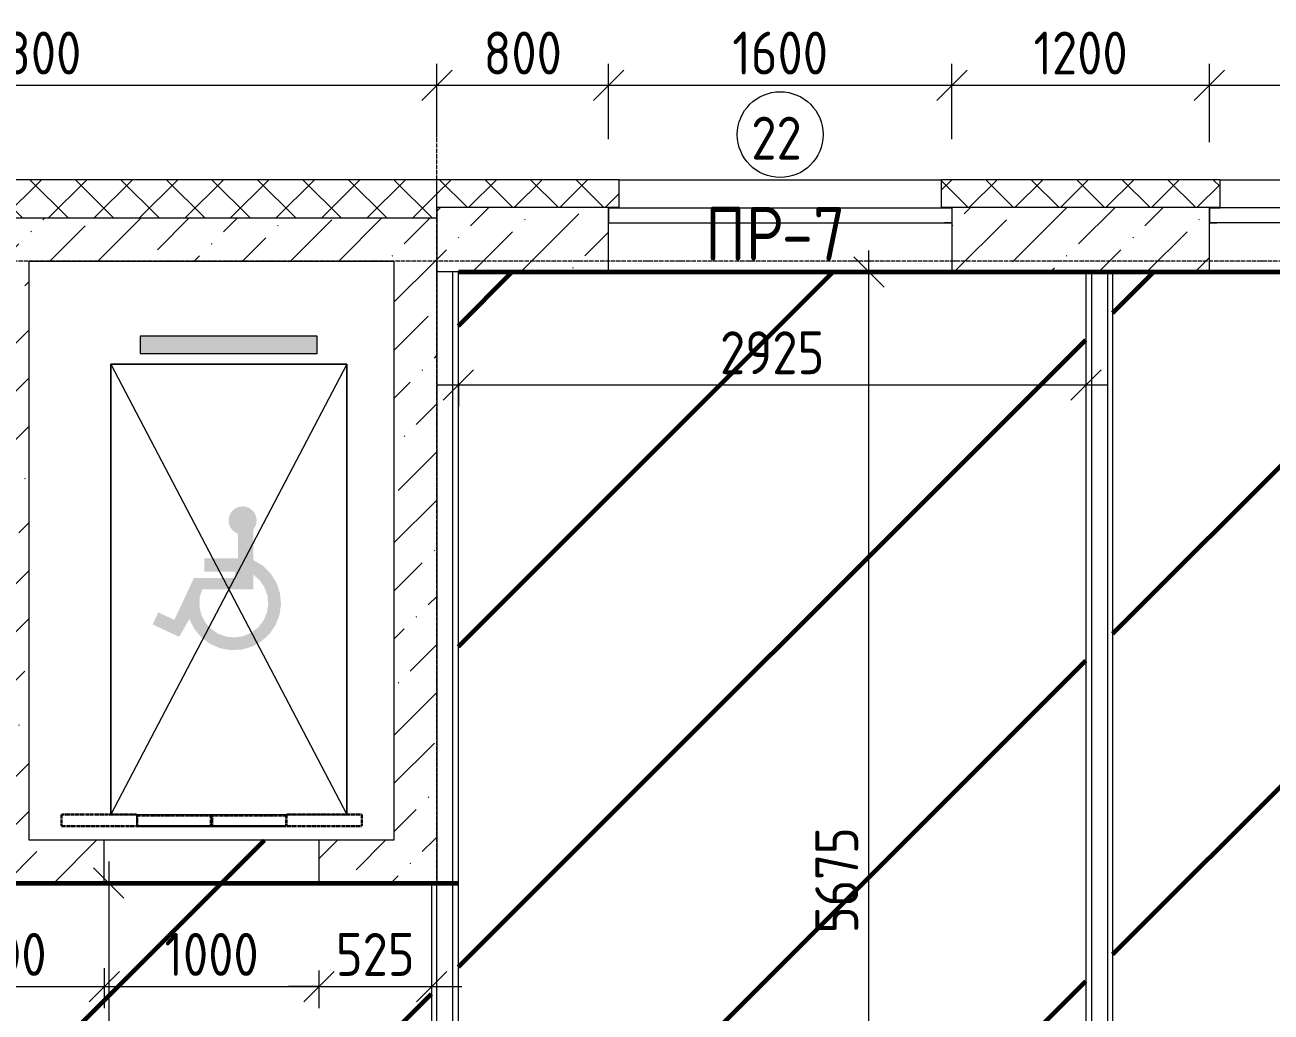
# Model space of a CAD drawing. Header units: millimetres. Extents: x -56773 to 323062, y -262288 to 76460.
# Drawn here: x 47689 to 53497, y -192726 to -188122 of the extents above; entities that cross this region are included whole.
import ezdxf

# ---------------------------------------------------------------- set-up
doc = ezdxf.new("R2010")
doc.units = ezdxf.units.MM
doc.linetypes.add('ADSK_Линия сетки', pattern=[25, 20, -2.5, 0, -2.5])
doc.linetypes.add('ADSK_Невидимые', pattern=[5, 3, -2])
for name, color, linetype, lineweight in [('1.1)Стяжка керамзит  2 этаж', 5, 'Continuous', 60), ('3.1 Штукатурка внешн стен', 5, 'Continuous', 60), ('_ Окна', 7, 'Continuous', 18), ('Марки', 7, 'Continuous', 20), ('Марки окон', 7, 'Continuous', 20), ('Обобщенные модели', 7, 'ADSK_Невидимые', 18), ('Оборудование', 7, 'Continuous', 18), ('Окна', 7, 'Continuous', 9), ('Оси', 7, 'Continuous', 9), ('Перекрытие', 7, 'Continuous', 18), ('Размеры', 7, 'Continuous', 9), ('Стены внутренние', 7, 'Continuous', 18), ('Стены наружные', 7, 'Continuous', 18), ('Стены штриховка', 7, 'Continuous', 9), ('Узлы', 7, 'Continuous', 18)]:
    doc.layers.add(name, color=color, linetype=linetype, lineweight=lineweight)
doc.styles.add('GOST Common_2', font='', dxfattribs={"width": 0.9, "height": 250})
doc.styles.add('GOST Common_3', font='', dxfattribs={"width": 0.9, "height": 200})
doc.styles.get('GOST Common_2').set_extended_font_data('GOST Common')
doc.styles.get('GOST Common_3').set_extended_font_data('GOST Common')
doc.dimstyles.new('ADSK_Основной_2_0', dxfattribs={"dimscale": 304.8, "dimtxt": 201.142999, "dimasz": 0.463911, "dimexe": 0.328084, "dimexo": 0.328084, "dimgap": 0.164042, "dimtad": 1, "dimdec": 3, "dimrnd": 0.001, "dimdsep": 46, "dimtxsty": 'GOST Common_3', "dimblk1": 'OBLIQUE', "dimblk2": 'OBLIQUE', "dimsah": 1, "dimcen": 0.09, "dimdle": 0.328084, "dimazin": 2, "dimtfac": 1, "dimtdec": 4, "dimtix": 1, "dimtmove": 0, "dimatfit": 3, "dimfxl": 1, "dimtvp": 1, "dimtolj": 1, "dimtzin": 0, "dimlwd": 20, "dimlwe": 20, "dimarcsym": 2})
doc.dimstyles.new('ADSK_Основной_2_0_1', dxfattribs={"dimscale": 304.8, "dimtxt": 201.142999, "dimasz": 0.463911, "dimexe": 0.328084, "dimexo": 0.328084, "dimgap": 0.164042, "dimtad": 1, "dimdec": 3, "dimrnd": 0.001, "dimdsep": 46, "dimtxsty": 'GOST Common_3', "dimblk1": 'OBLIQUE', "dimblk2": 'OBLIQUE', "dimsah": 1, "dimcen": 0.09, "dimdle": 0.328084, "dimazin": 2, "dimtfac": 1, "dimtdec": 4, "dimtix": 1, "dimtmove": 1, "dimatfit": 3, "dimfxl": 1, "dimtvp": 1, "dimtolj": 1, "dimtzin": 0, "dimlwd": 20, "dimlwe": 20, "dimarcsym": 2})
doc.dimstyles.new('ADSK_Основной_2_0_2', dxfattribs={"dimscale": 304.8, "dimtxt": 201.142999, "dimasz": 0.463911, "dimexe": 0.328084, "dimexo": 0.328084, "dimgap": 0.164042, "dimtad": 1, "dimdec": 3, "dimrnd": 0.001, "dimdsep": 46, "dimtxsty": 'GOST Common_3', "dimblk1": 'OBLIQUE', "dimblk2": 'OBLIQUE', "dimsah": 1, "dimcen": 0.09, "dimdle": 0.328084, "dimazin": 2, "dimtfac": 1, "dimtdec": 4, "dimtix": 1, "dimtmove": 0, "dimatfit": 3, "dimfxl": 1, "dimtvp": 1, "dimtolj": 1, "dimtzin": 0, "dimlwd": 20, "dimlwe": 20, "dimarcsym": 2})
pattern_1 = [(45, (9.36, -198628.46), (84.18955, 308.69595), [396.875, -79.375, 3.353, -76.022])]
pattern_2 = [(45, (9.36, -198628.46), (-106.066, 106.066), []), (135, (9.36, -198628.46), (-106.066, -106.066), [])]

# ---------------------------------------------------------------- blocks, each defined once
blk = doc.blocks.new('AS-Shakhta_lifta-GOST_5746-2003 - Лифт_3_2700х1700 проем 1000-730833-Кладочный план 4-го этажа')
at = {"layer": 'Оборудование'}
h = blk.add_hatch(color=256, dxfattribs=at)
h.paths.add_polyline_path([(-9.5, 464.1), (-60.4, 461.4), (-109.3, 447.2), (-153.5, 422), (-190.9, 387.4), (-219.3, 345.2), (-237.2, 297.5), (-243.7, 247), (-238.5, 196.4), (-221.7, 148.3), (-194.4, 105.3), (-157.9, 69.8), (-114.3, 43.6), (-114.3, -98), (-123.4, -111.8), (-128.8, -127.6), (-130, -144.1), (-127, -160.5), (-120, -175.5), (-109.5, -188.4), (-96, -198.1), (-80.6, -204.2), (-64.1, -206.2), (-47.6, -203.9), (-32.3, -197.6), (-19, -187.7), (-8.6, -174.7), (-1.8, -159.5), (0.9, -143.1), (-0.6, -126.6), (-6.2, -110.9), (-15.5, -97.2), (-28, -86.3), (-42.9, -78.8), (-42.9, 35.4), (113.5, 35.4), (113.5, 97.4), (-31, 97.4), (-31, 128.1), (162.8, 128.1), (253.6, 322.9), (328.5, 288), (354.7, 344.2), (231, 401.8), (183.6, 319.7), (160.7, 365.2), (128, 404.3), (87.2, 434.8), (40.6, 455.1)])
h.paths.add_polyline_path([(-27.9, 404.9), (12.2, 401), (50, 387.2), (83.3, 364.5), (109.8, 334.2), (128, 298.2), (136.6, 258.9), (135.3, 218.6), (123.9, 180), (-114.3, 180), (-114.3, 111.7), (-144.4, 138.5), (-166.9, 171.9), (-180.4, 209.8), (-184, 249.9), (-177.6, 289.7), (-161.5, 326.6), (-136.7, 358.3), (-104.7, 382.9), (-67.7, 398.8), (-33.1, 404.1)])
at = {"layer": 'Узлы'}
blk.add_hatch(color=256, dxfattribs=at).paths.add_polyline_path([(412.5, -920), (-412.5, -920), (-412.5, -1000), (412.5, -1000)])
at = {"layer": 'Обобщенные модели', "lineweight": 30}
for p, q in [((780, 1285), (-620, 1285)), ((-620, 1230), (-620, 1285)), ((-267, 1235), (-267, 1285)), ((-267, 1285), (77, 1285)), ((77, 1285), (77, 1235)), ((83, 1235), (83, 1285)), ((83, 1285), (427, 1285)), ((427, 1285), (427, 1235)), ((780, 1230), (780, 1285)), ((-270, 1230), (-620, 1230)), ((77, 1235), (-267, 1235)), ((427, 1235), (83, 1235)), ((430, 1230), (780, 1230))]:
    blk.add_line(p, q, dxfattribs=at)
at = {"layer": 'Обобщенные модели', "linetype": 'ADSK_Невидимые', "lineweight": 18}
for p, q in [((-270, 1235), (-270, 1285)), ((430, 1235), (430, 1285))]:
    blk.add_line(p, q, dxfattribs=at)
at = {"layer": 'Оборудование'}
for p, q in [((-550, -870), (-550, 1230)), ((550, -870), (-550, 1230)), ((-550, -870), (550, 1230)), ((550, 1230), (-550, 1230)), ((-550, 1230), (-550, -870)), ((550, 1230), (550, -870)), ((550, -870), (550, 1230)), ((550, -870), (-550, -870)), ((-550, -870), (550, -870))]:
    blk.add_line(p, q, dxfattribs=at)
at = {"layer": 'Узлы'}
for p, q in [((412.5, -920), (-412.5, -920)), ((-412.5, -920), (-412.5, -1000)), ((412.5, -1000), (412.5, -920)), ((-412.5, -1000), (412.5, -1000))]:
    blk.add_line(p, q, dxfattribs=at)
blk = doc.blocks.new('ОКНО L03 _2СТ_RS - ОК-5_1600х2000h-3556607-Кладочный план 4-го этажа')
at = {"layer": '_ Окна'}
for p, q in [((-838.1, -79), (761.9, -79)), ((-838.1, -149), (-838.1, -79)), ((-838.1, -79), (-803.1, -79)), ((-818.1, -79), (-38.1, -79)), ((-38.1, -79), (741.9, -79)), ((761.9, -79), (726.9, -79)), ((761.9, -149), (761.9, -79)), ((-838.1, -149), (761.9, -149)), ((-838.1, -149), (-833.1, -149)), ((-818.1, -149), (-38.1, -149)), ((-38.1, -149), (741.9, -149)), ((761.9, -149), (756.9, -149))]:
    blk.add_line(p, q, dxfattribs=at)
at = {"layer": 'Окна'}
blk.add_line((-888.1, 150), (811.9, 150), dxfattribs=at)
blk = doc.blocks.new('ОКНО L03 _2СТ_RS - ОК-5_1600х2000h-3556615-Кладочный план 4-го этажа')
at = {"layer": '_ Окна'}
for p, q in [((-838.1, 149), (761.9, 149)), ((-838.1, 149), (-838.1, 79)), ((-838.1, 149), (-833.1, 149)), ((-818.1, 149), (-38.1, 149)), ((-38.1, 149), (741.9, 149)), ((761.9, 149), (756.9, 149)), ((761.9, 149), (761.9, 79)), ((-838.1, 79), (761.9, 79)), ((-838.1, 79), (-803.1, 79)), ((-818.1, 79), (-38.1, 79)), ((-38.1, 79), (741.9, 79)), ((761.9, 79), (726.9, 79))]:
    blk.add_line(p, q, dxfattribs=at)
at = {"layer": 'Окна'}
blk.add_line((-888.1, -150), (811.9, -150), dxfattribs=at)
blk = doc.blocks.new('_Oblique')
at = {"color": 0, "linetype": 'ByBlock', "lineweight": -2}
blk.add_line((-0.5, -0.5), (0.5, 0.5), dxfattribs=at)
blk = doc.blocks.new('*D5932')
at = {"layer": 'Defpoints', "color": 0, "transparency": 16777216}
for p in [(45809.4, -188303), (49609.4, -188403), (49609.4, -188744.6)]:
    blk.add_point(p, dxfattribs=at)
at = {"layer": 'Размеры', "color": 0, "lineweight": 20, "transparency": 16777216}
for p, q in [((49609.4, -188644.6), (49609.4, -188303)), ((45709.4, -188403), (49709.4, -188403)), ((45809.4, -188403), (45809.4, -188503))]:
    blk.add_line(p, q, dxfattribs=at)
at = {"layer": 'Размеры', "color": 0, "lineweight": 20, "transparency": 16777216, "xscale": 141.4, "yscale": 141.4, "zscale": 141.4, "rotation": 180}
blk.add_blockref('_Oblique', (45809.4, -188403), dxfattribs=at)
at = {"layer": 'Размеры', "color": 0, "lineweight": 20, "transparency": 16777216, "xscale": 141.4, "yscale": 141.4, "zscale": 141.4}
blk.add_blockref('_Oblique', (49609.4, -188403), dxfattribs=at)
at = {"layer": 'Размеры', "color": 0, "lineweight": 9, "transparency": 16777216, "insert": (47709.4, -188253), "char_height": 200, "width": 605.475, "attachment_point": 5, "style": 'GOST Common_3'}
blk.add_mtext('\\A1;3800', dxfattribs=at)
blk = doc.blocks.new('*D5933')
at = {"layer": 'Defpoints', "color": 0, "transparency": 16777216}
for p in [(50409.4, -188403), (49609.4, -188744.6), (50409.4, -188754.1)]:
    blk.add_point(p, dxfattribs=at)
at = {"layer": 'Размеры', "color": 0, "lineweight": 20, "transparency": 16777216}
for p, q in [((49609.4, -188644.6), (49609.4, -188303)), ((50409.4, -188654.1), (50409.4, -188303)), ((49509.4, -188403), (50509.4, -188403))]:
    blk.add_line(p, q, dxfattribs=at)
at = {"layer": 'Размеры', "color": 0, "lineweight": 20, "transparency": 16777216, "xscale": 141.4, "yscale": 141.4, "zscale": 141.4, "rotation": 180}
blk.add_blockref('_Oblique', (49609.4, -188403), dxfattribs=at)
at = {"layer": 'Размеры', "color": 0, "lineweight": 20, "transparency": 16777216, "xscale": 141.4, "yscale": 141.4, "zscale": 141.4}
blk.add_blockref('_Oblique', (50409.4, -188403), dxfattribs=at)
at = {"layer": 'Размеры', "color": 0, "lineweight": 9, "transparency": 16777216, "insert": (50009.4, -188253), "char_height": 200, "width": 454.106, "attachment_point": 5, "style": 'GOST Common_3'}
blk.add_mtext('\\A1;800', dxfattribs=at)
blk = doc.blocks.new('*D5934')
at = {"layer": 'Defpoints', "color": 0, "transparency": 16777216}
for p in [(52009.4, -188403), (50409.4, -188754.1), (52009.4, -188754.1)]:
    blk.add_point(p, dxfattribs=at)
at = {"layer": 'Размеры', "color": 0, "lineweight": 20, "transparency": 16777216}
for p, q in [((50409.4, -188654.1), (50409.4, -188303)), ((52009.4, -188654.1), (52009.4, -188303)), ((50309.4, -188403), (52109.4, -188403))]:
    blk.add_line(p, q, dxfattribs=at)
at = {"layer": 'Размеры', "color": 0, "lineweight": 20, "transparency": 16777216, "xscale": 141.4, "yscale": 141.4, "zscale": 141.4, "rotation": 180}
blk.add_blockref('_Oblique', (50409.4, -188403), dxfattribs=at)
at = {"layer": 'Размеры', "color": 0, "lineweight": 20, "transparency": 16777216, "xscale": 141.4, "yscale": 141.4, "zscale": 141.4}
blk.add_blockref('_Oblique', (52009.4, -188403), dxfattribs=at)
at = {"layer": 'Размеры', "color": 0, "lineweight": 9, "transparency": 16777216, "insert": (51209.4, -188253), "char_height": 200, "width": 560.473, "attachment_point": 5, "style": 'GOST Common_3'}
blk.add_mtext('\\A1;1600', dxfattribs=at)
blk = doc.blocks.new('*D5935')
at = {"layer": 'Defpoints', "color": 0, "transparency": 16777216}
for p in [(53209.4, -188403), (52009.4, -188754.1), (53209.4, -188769.2)]:
    blk.add_point(p, dxfattribs=at)
at = {"layer": 'Размеры', "color": 0, "lineweight": 20, "transparency": 16777216}
for p, q in [((52009.4, -188654.1), (52009.4, -188303)), ((53209.4, -188669.2), (53209.4, -188303)), ((51909.4, -188403), (53309.4, -188403))]:
    blk.add_line(p, q, dxfattribs=at)
at = {"layer": 'Размеры', "color": 0, "lineweight": 20, "transparency": 16777216, "xscale": 141.4, "yscale": 141.4, "zscale": 141.4, "rotation": 180}
blk.add_blockref('_Oblique', (52009.4, -188403), dxfattribs=at)
at = {"layer": 'Размеры', "color": 0, "lineweight": 20, "transparency": 16777216, "xscale": 141.4, "yscale": 141.4, "zscale": 141.4}
blk.add_blockref('_Oblique', (53209.4, -188403), dxfattribs=at)
at = {"layer": 'Размеры', "color": 0, "lineweight": 9, "transparency": 16777216, "insert": (52609.4, -188253), "char_height": 200, "width": 560.473, "attachment_point": 5, "style": 'GOST Common_3'}
blk.add_mtext('\\A1;1200', dxfattribs=at)
blk = doc.blocks.new('*D5936')
at = {"layer": 'Defpoints', "color": 0, "transparency": 16777216}
for p in [(54809.4, -188403), (53209.4, -188769.2), (54809.4, -188754.1)]:
    blk.add_point(p, dxfattribs=at)
at = {"layer": 'Размеры', "color": 0, "lineweight": 20, "transparency": 16777216}
for p, q in [((53209.4, -188669.2), (53209.4, -188303)), ((54809.4, -188654.1), (54809.4, -188303)), ((53109.4, -188403), (54909.4, -188403))]:
    blk.add_line(p, q, dxfattribs=at)
at = {"layer": 'Размеры', "color": 0, "lineweight": 20, "transparency": 16777216, "xscale": 141.4, "yscale": 141.4, "zscale": 141.4, "rotation": 180}
blk.add_blockref('_Oblique', (53209.4, -188403), dxfattribs=at)
at = {"layer": 'Размеры', "color": 0, "lineweight": 20, "transparency": 16777216, "xscale": 141.4, "yscale": 141.4, "zscale": 141.4}
blk.add_blockref('_Oblique', (54809.4, -188403), dxfattribs=at)
at = {"layer": 'Размеры', "color": 0, "lineweight": 9, "transparency": 16777216, "insert": (54009.4, -188253), "char_height": 200, "width": 560.473, "attachment_point": 5, "style": 'GOST Common_3'}
blk.add_mtext('\\A1;1600', dxfattribs=at)
blk = doc.blocks.new('*D5975')
at = {"layer": 'Defpoints', "color": 0, "transparency": 16777216}
for p in [(47159.4, -192421.1), (48059.4, -192421.1), (48059.4, -192606.5)]:
    blk.add_point(p, dxfattribs=at)
at = {"layer": 'Размеры', "color": 0, "lineweight": 20, "transparency": 16777216}
for p, q in [((47159.4, -192521.1), (47159.4, -192706.5)), ((48059.4, -192521.1), (48059.4, -192706.5)), ((47059.4, -192606.5), (48159.4, -192606.5))]:
    blk.add_line(p, q, dxfattribs=at)
at = {"layer": 'Размеры', "color": 0, "lineweight": 20, "transparency": 16777216, "xscale": 141.4, "yscale": 141.4, "zscale": 141.4, "rotation": 180}
blk.add_blockref('_Oblique', (47159.4, -192606.5), dxfattribs=at)
at = {"layer": 'Размеры', "color": 0, "lineweight": 20, "transparency": 16777216, "xscale": 141.4, "yscale": 141.4, "zscale": 141.4}
blk.add_blockref('_Oblique', (48059.4, -192606.5), dxfattribs=at)
at = {"layer": 'Размеры', "color": 0, "lineweight": 9, "transparency": 16777216, "insert": (47609.4, -192456.5), "char_height": 200, "width": 454.106, "attachment_point": 5, "style": 'GOST Common_3'}
blk.add_mtext('\\A1;900', dxfattribs=at)
blk = doc.blocks.new('*D5976')
at = {"layer": 'Defpoints', "color": 0, "transparency": 16777216}
for p in [(48059.4, -192421.1), (49059.4, -192430.9), (49059.4, -192606.5)]:
    blk.add_point(p, dxfattribs=at)
at = {"layer": 'Размеры', "color": 0, "lineweight": 20, "transparency": 16777216}
for p, q in [((48059.4, -192521.1), (48059.4, -192706.5)), ((49059.4, -192530.9), (49059.4, -192706.5)), ((47959.4, -192606.5), (49159.4, -192606.5))]:
    blk.add_line(p, q, dxfattribs=at)
at = {"layer": 'Размеры', "color": 0, "lineweight": 20, "transparency": 16777216, "xscale": 141.4, "yscale": 141.4, "zscale": 141.4, "rotation": 180}
blk.add_blockref('_Oblique', (48059.4, -192606.5), dxfattribs=at)
at = {"layer": 'Размеры', "color": 0, "lineweight": 20, "transparency": 16777216, "xscale": 141.4, "yscale": 141.4, "zscale": 141.4}
blk.add_blockref('_Oblique', (49059.4, -192606.5), dxfattribs=at)
at = {"layer": 'Размеры', "color": 0, "lineweight": 9, "transparency": 16777216, "insert": (48559.4, -192456.5), "char_height": 200, "width": 560.473, "attachment_point": 5, "style": 'GOST Common_3'}
blk.add_mtext('\\A1;1000', dxfattribs=at)
blk = doc.blocks.new('*D5977')
at = {"layer": 'Defpoints', "color": 0, "transparency": 16777216}
for p in [(49059.4, -192430.9), (49584.4, -192506.6), (49584.4, -192606.5)]:
    blk.add_point(p, dxfattribs=at)
at = {"layer": 'Размеры', "color": 0, "lineweight": 20, "transparency": 16777216}
for p, q in [((49059.4, -192530.9), (49059.4, -192706.5)), ((49059.4, -192606.5), (48918, -192606.5)), ((49059.4, -192606.5), (49584.4, -192606.5)), ((49584.4, -192606.5), (49725.8, -192606.5)), ((49584.4, -192606.6), (49584.4, -192706.5))]:
    blk.add_line(p, q, dxfattribs=at)
at = {"layer": 'Размеры', "color": 0, "lineweight": 20, "transparency": 16777216, "xscale": 141.4, "yscale": 141.4, "zscale": 141.4}
blk.add_blockref('_Oblique', (49059.4, -192606.5), dxfattribs=at)
at = {"layer": 'Размеры', "color": 0, "lineweight": 20, "transparency": 16777216, "xscale": 141.4, "yscale": 141.4, "zscale": 141.4, "rotation": 180}
blk.add_blockref('_Oblique', (49584.4, -192606.5), dxfattribs=at)
at = {"layer": 'Размеры', "color": 0, "lineweight": 9, "transparency": 16777216, "insert": (49321.9, -192456.5), "char_height": 200, "width": 454.106, "attachment_point": 5, "style": 'GOST Common_3'}
blk.add_mtext('\\A1;525', dxfattribs=at)
blk = doc.blocks.new('*D6253')
at = {"layer": 'Defpoints', "color": 0, "transparency": 16777216}
for p in [(48079.8, -192123.5), (48157.9, -192123.5), (48584.4, -194623.5)]:
    blk.add_point(p, dxfattribs=at)
at = {"layer": 'Размеры', "color": 0, "lineweight": 20, "transparency": 16777216}
for p, q in [((48079.8, -192023.5), (48079.8, -193212.2)), ((48057.9, -192123.5), (47979.8, -192123.5)), ((48079.8, -194723.5), (48079.8, -193946.5)), ((48484.4, -194623.5), (47979.8, -194623.5))]:
    blk.add_line(p, q, dxfattribs=at)
at = {"layer": 'Размеры', "color": 0, "lineweight": 20, "transparency": 16777216, "xscale": 141.4, "yscale": 141.4, "zscale": 141.4}
for p, rotation in [((48079.8, -192123.5), 90), ((48079.8, -194623.5), 270)]:
    blk.add_blockref('_Oblique', p, dxfattribs=dict(at, rotation=rotation))
at = {"layer": 'Размеры', "color": 0, "lineweight": 9, "transparency": 16777216, "insert": (47946.5, -193882.1), "char_height": 200, "width": 605.475, "attachment_point": 1, "rotation": 90, "line_spacing_factor": 1.022761, "style": 'GOST Common_3'}
blk.add_mtext('\\A1;2500', dxfattribs=at)
blk = doc.blocks.new('*D6256')
at = {"layer": 'Defpoints', "color": 0, "transparency": 16777216}
for p in [(49709.4, -189700.6), (52634.4, -189700.6), (52634.4, -189800.6)]:
    blk.add_point(p, dxfattribs=at)
at = {"layer": 'Размеры', "color": 0, "lineweight": 20, "transparency": 16777216}
for p, q in [((49609.4, -189800.6), (52734.4, -189800.6)), ((49709.4, -189800.6), (49709.4, -189900.6)), ((52634.4, -189800.6), (52634.4, -189900.6))]:
    blk.add_line(p, q, dxfattribs=at)
at = {"layer": 'Размеры', "color": 0, "lineweight": 20, "transparency": 16777216, "xscale": 141.4, "yscale": 141.4, "zscale": 141.4, "rotation": 180}
blk.add_blockref('_Oblique', (49709.4, -189800.6), dxfattribs=at)
at = {"layer": 'Размеры', "color": 0, "lineweight": 20, "transparency": 16777216, "xscale": 141.4, "yscale": 141.4, "zscale": 141.4}
blk.add_blockref('_Oblique', (52634.4, -189800.6), dxfattribs=at)
at = {"layer": 'Размеры', "color": 0, "lineweight": 9, "transparency": 16777216, "insert": (51171.9, -189650.6), "char_height": 200, "width": 605.475, "attachment_point": 5, "style": 'GOST Common_3'}
blk.add_mtext('\\A1;2925', dxfattribs=at)
blk = doc.blocks.new('*D6258')
at = {"layer": 'Defpoints', "color": 0, "transparency": 16777216}
for p in [(51522.7, -189273.5), (51622.7, -189273.5), (51184.4, -194948.5)]:
    blk.add_point(p, dxfattribs=at)
at = {"layer": 'Размеры', "color": 0, "lineweight": 20, "transparency": 16777216}
for p, q in [((51622.7, -195048.5), (51622.7, -189173.5)), ((51622.7, -189273.5), (51722.7, -189273.5)), ((51284.4, -194948.5), (51722.7, -194948.5))]:
    blk.add_line(p, q, dxfattribs=at)
at = {"layer": 'Размеры', "color": 0, "lineweight": 20, "transparency": 16777216, "xscale": 141.4, "yscale": 141.4, "zscale": 141.4}
for p, rotation in [((51622.7, -189273.5), 90), ((51622.7, -194948.5), 270)]:
    blk.add_blockref('_Oblique', p, dxfattribs=dict(at, rotation=rotation))
at = {"layer": 'Размеры', "color": 0, "lineweight": 9, "transparency": 16777216, "insert": (51472.7, -192111), "char_height": 200, "width": 605.475, "attachment_point": 5, "rotation": 90, "style": 'GOST Common_3'}
blk.add_mtext('\\A1;5675', dxfattribs=at)
blk = doc.blocks.new('М_окна1 - Маркировка типоразмера-1510237-Кладочный план 4-го этажа')
at = {"layer": 'Марки окон'}
blk.add_circle((0, 0), 2, dxfattribs=at)

msp = doc.modelspace()

# ---------------------------------------------------------------- hatches: boundary and pattern name
at = {"layer": '1.1)Стяжка керамзит  2 этаж', "transparency": 33554687}
h = msp.add_hatch(dxfattribs=at)
h.set_pattern_fill('ANSI31', color=5, scale=333)
h.paths.add_polyline_path([(52634.3615, -189273.4914), (52009.3615, -189273.4914), (50359.3615, -189273.4914), (49709.3615, -189273.4914), (49709.3615, -194948.4914), (51184.3615, -194948.4914), (51184.3615, -195673.4914), (51309.3615, -195673.4914), (51309.3615, -195798.4914), (52509.3615, -195798.4914), (52509.3615, -195673.4914), (52634.3615, -195673.4914)])
h = msp.add_hatch(dxfattribs=at)
h.set_pattern_fill('ANSI31', color=5, scale=333)
h.paths.add_polyline_path([(55609.3615, -189423.4914), (55409.3615, -189423.4914), (55409.3615, -189273.4914), (54809.3615, -189273.4914), (53159.3615, -189273.4914), (52759.3615, -189273.4914), (52759.3615, -195673.4914), (53184.3615, -195673.4914), (53184.3615, -195798.4914), (54384.3615, -195798.4914), (54384.3615, -195673.4914), (54509.3615, -195673.4914), (54509.3615, -194948.4914), (55609.3615, -194948.4914)])
h = msp.add_hatch(dxfattribs=at)
h.set_pattern_fill('ANSI31', color=5, scale=333)
h.paths.add_polyline_path([(49584.3615, -192123.4914), (49059.3615, -192123.4914), (49059.3615, -191923.4914), (48059.3615, -191923.4914), (48059.3615, -192123.4914), (47159.3615, -192123.4914), (47159.3615, -191923.4914), (46159.3615, -191923.4914), (46159.3615, -192123.4914), (45809.3615, -192123.4914), (45809.3615, -195798.4914), (48584.3615, -195798.4914), (48584.3615, -194623.4914), (48704.3615, -194623.4914), (49364.3615, -194623.4914), (49584.3615, -194623.4914)])
at = {"layer": 'Стены внутренние', "lineweight": 9}
h = msp.add_hatch(dxfattribs=at)
h.set_pattern_fill('FP_2', color=256, style=0, pattern_type=2)
h.set_pattern_definition(pattern_1)
h.paths.add_polyline_path([(58584.3615, -189273.4914), (59209.3615, -189273.4914), (59209.3615, -188974.4914), (58009.3615, -188974.4914), (58009.3615, -189273.4914)])
h.paths.add_polyline_path([(52797.6931, -189273.4914), (53209.3615, -189273.4914), (53209.3615, -188974.4914), (52009.3615, -188974.4914), (52009.3615, -189273.4914), (52759.3615, -189273.4914)])
h.paths.add_polyline_path([(61859.3615, -189273.4914), (61859.3615, -188973.4914), (60809.3615, -188974.4914), (60809.3615, -189273.4914), (61559.3615, -189273.4914)])
h.paths.add_polyline_path([(56409.3615, -189273.4914), (56409.3615, -188974.4914), (54809.3615, -188974.4914), (54809.3615, -189273.4914), (56097.859, -189273.4914)])
h.paths.add_polyline_path([(49709.3615, -189273.4914), (50409.3615, -189273.4914), (50409.3615, -188974.4914), (49609.3615, -188973.4914), (49609.3615, -189273.4914), (49684.3615, -189273.4914)])
at = {"layer": 'Стены наружные', "lineweight": 9}
h = msp.add_hatch(dxfattribs=at)
h.set_pattern_fill('FP_4', color=256, style=0, pattern_type=2)
h.set_pattern_definition(pattern_2)
h.paths.add_polyline_path([(45989.3615, -189023.4914), (49609.3615, -189023.4914), (49609.3615, -188843.4914), (45989.3615, -188843.4914)])
h = msp.add_hatch(dxfattribs=at)
h.set_pattern_fill('FP_4', color=256, style=0, pattern_type=2)
h.set_pattern_definition(pattern_2)
h.paths.add_polyline_path([(61809.3615, -188973.4914), (61809.3615, -188843.4914), (60759.3615, -188843.4914), (60759.3615, -188973.4914)])
h.paths.add_polyline_path([(53259.3615, -188973.4914), (53259.3615, -188843.4914), (51959.3615, -188843.4914), (51959.3615, -188973.4914), (52797.6931, -188973.4914)])
h.paths.add_polyline_path([(54759.3615, -188973.4914), (56459.3615, -188973.4914), (56459.3615, -188843.4914), (54759.3615, -188843.4914)])
h.paths.add_polyline_path([(59259.3615, -188973.4914), (59259.3615, -188843.4914), (57959.3615, -188843.4914), (57959.3615, -188973.4914)])
h.paths.add_polyline_path([(49609.3615, -188973.4914), (50459.3615, -188973.4914), (50459.3615, -188843.4914), (49609.3615, -188843.4914)])
h = msp.add_hatch(dxfattribs=at)
h.set_pattern_fill('FP_2', color=256, style=0, pattern_type=2)
h.set_pattern_definition(pattern_1)
h.paths.add_polyline_path([(45809.3615, -189223.4914), (49609.3615, -189223.4914), (49609.3615, -189023.4914), (45809.3615, -189023.4914)])
h = msp.add_hatch(dxfattribs=at)
h.set_pattern_fill('FP_2', color=256, style=0, pattern_type=2)
h.set_pattern_definition(pattern_1)
h.paths.add_polyline_path([(47709.3615, -191923.4914), (47709.3615, -189223.4914), (47509.3615, -189223.4914), (47509.3615, -191923.4914)])
h = msp.add_hatch(dxfattribs=at)
h.set_pattern_fill('FP_2', color=256, style=0, pattern_type=2)
h.set_pattern_definition(pattern_1)
h.paths.add_polyline_path([(49497.5271, -191923.4914), (49609.3615, -191923.4914), (49609.3615, -189223.4914), (49409.3615, -189223.4914), (49409.3615, -191923.4914)])
h = msp.add_hatch(dxfattribs=at)
h.set_pattern_fill('FP_2', color=256, style=0, pattern_type=2)
h.set_pattern_definition(pattern_1)
h.paths.add_polyline_path([(48059.3615, -192123.4914), (48059.3615, -191923.4914), (47159.3615, -191923.4914), (47159.3615, -192123.4914), (47847.4442, -192123.4914)])
h.paths.add_polyline_path([(45809.3615, -192123.4914), (46159.3615, -192123.4914), (46159.3615, -191923.4914), (45809.3615, -191923.4914)])
h.paths.add_polyline_path([(49609.3615, -192123.4914), (49609.3615, -191923.4914), (49059.3615, -191923.4914), (49059.3615, -192123.4914), (49497.5271, -192123.4914)])

# ---------------------------------------------------------------- linework, layer by layer
at = {"layer": '3.1 Штукатурка внешн стен'}
for points in [[(49709.3615, -189273.4914), (61609.3615, -189273.4914), (61609.3615, -195023.4914)], [(42009.3615, -196023.4914), (45809.3615, -196023.4914), (45809.3615, -192123.4914), (49709.3615, -192123.4914)]]:
    msp.add_lwpolyline(points, dxfattribs=at)
at = {"layer": 'Оси', "linetype": 'ADSK_Линия сетки', "lineweight": 5}
for p, q in [((49609.3615, -209602.3427), (49609.3615, -188601.0153)), ((62563.3938, -189223.4914), (-25230.7352, -189223.4914))]:
    msp.add_line(p, q, dxfattribs=at)
at = {"layer": 'Перекрытие'}
msp.add_line((49059.3615, -191923.4914), (48059.3615, -191923.4914), dxfattribs=at)
at = {"layer": 'Стены внутренние', "lineweight": 5}
for p, q in [((49609.3615, -188973.4914), (49609.3615, -189273.4914)), ((50409.3615, -189273.4914), (50409.3615, -188974.4914)), ((50409.3615, -188974.4914), (50459.3615, -188974.4914)), ((50459.3615, -188974.4914), (50459.3615, -188973.4914)), ((51959.3615, -188973.4914), (51959.3615, -188974.4914)), ((51959.3615, -188974.4914), (52009.3615, -188974.4914)), ((52009.3615, -188974.4914), (52009.3615, -189273.4914)), ((53209.3615, -189273.4914), (53209.3615, -188974.4914)), ((53209.3615, -188974.4914), (53259.3615, -188974.4914)), ((53259.3615, -188974.4914), (53259.3615, -188973.4914)), ((49609.3615, -189273.4914), (49609.3615, -192123.4914)), ((49709.3615, -189273.4914), (50409.3615, -189273.4914)), ((49709.3615, -195023.4914), (49709.3615, -189273.4914)), ((52009.3615, -189273.4914), (50409.3615, -189273.4914)), ((52009.3615, -189273.4914), (52634.3615, -189273.4914)), ((52634.3615, -189273.4914), (52634.3615, -195673.4914)), ((52759.3615, -189273.4914), (53209.3615, -189273.4914)), ((52759.3615, -195673.4914), (52759.3615, -189273.4914)), ((54809.3615, -189273.4914), (53209.3615, -189273.4914)), ((49584.3615, -192123.4914), (49584.3615, -194623.4914)), ((49709.3615, -192123.4914), (49584.3615, -192123.4914))]:
    msp.add_line(p, q, dxfattribs=at)
at = {"layer": 'Стены наружные', "lineweight": 9}
for p, q in [((49609.3615, -188843.4914), (45989.3615, -188843.4914)), ((49609.3615, -188973.4914), (49609.3615, -188843.4914)), ((50459.3615, -188843.4914), (49609.3615, -188843.4914)), ((50459.3615, -188973.4914), (50459.3615, -188843.4914)), ((50459.3615, -188843.4914), (51959.3615, -188843.4914)), ((53259.3615, -188843.4914), (51959.3615, -188843.4914)), ((51959.3615, -188843.4914), (51959.3615, -188973.4914)), ((53259.3615, -188973.4914), (53259.3615, -188843.4914)), ((53259.3615, -188843.4914), (54759.3615, -188843.4914)), ((49609.3615, -189023.4914), (45809.3615, -189023.4914)), ((47709.3615, -191923.4914), (47709.3615, -189223.4914)), ((47709.3615, -189223.4914), (49409.3615, -189223.4914)), ((49409.3615, -189223.4914), (49409.3615, -191923.4914)), ((49609.3615, -189273.4914), (49609.3615, -189223.4914)), ((48059.3615, -191923.4914), (47709.3615, -191923.4914)), ((48059.3615, -192123.4914), (48059.3615, -191923.4914)), ((49409.3615, -191923.4914), (49059.3615, -191923.4914)), ((49059.3615, -191923.4914), (49059.3615, -192123.4914)), ((47159.3615, -192123.4914), (48059.3615, -192123.4914)), ((49059.3615, -192123.4914), (49584.3615, -192123.4914))]:
    msp.add_line(p, q, dxfattribs=at)
at = {"layer": 'Стены штриховка', "lineweight": 9}
for p, q in [((50459.3615, -188973.4914), (49609.3615, -188973.4914)), ((53259.3615, -188973.4914), (51959.3615, -188973.4914)), ((49709.3615, -189273.4914), (49609.3615, -189273.4914)), ((49684.3615, -195023.4914), (49684.3615, -189273.4914)), ((52759.3615, -189273.4914), (52634.3615, -189273.4914)), ((52659.3615, -189273.4914), (52659.3615, -195698.4914)), ((52734.3615, -189273.4914), (52734.3615, -195698.4914)), ((49609.3615, -194648.4914), (49609.3615, -192123.4914))]:
    msp.add_line(p, q, dxfattribs=at)

# ---------------------------------------------------------------- block references
at = {"layer": 'Марки окон', "lineweight": 9, "xscale": 99.99999999999993, "yscale": 99.99999999999993, "zscale": 99.99999999999993}
msp.add_blockref('М_окна1 - Маркировка типоразмера-1510237-Кладочный план 4-го этажа', (51209.3615, -188633.4914), dxfattribs=at)
at = {"layer": 'Оборудование', "rotation": 180}
msp.add_blockref('AS-Shakhta_lifta-GOST_5746-2003 - Лифт_3_2700х1700 проем 1000-730833-Кладочный план 4-го этажа', (48639.3615, -190573.4914), dxfattribs=at)
at = {"layer": 'Окна'}
msp.add_blockref('ОКНО L03 _2СТ_RS - ОК-5_1600х2000h-3556615-Кладочный план 4-го этажа', (51247.4615, -189123.4914), dxfattribs=at)
at = {"layer": 'Окна', "lineweight": 9, "rotation": 180}
msp.add_blockref('ОКНО L03 _2СТ_RS - ОК-5_1600х2000h-3556607-Кладочный план 4-го этажа', (53971.2615, -189123.4914), dxfattribs=at)

# ---------------------------------------------------------------- texts
at = {"layer": 'Марки', "lineweight": 9, "char_height": 250, "attachment_point": 1, "style": 'GOST Common_2'}
for s, insert, width in [('ПР', (50859.4307, -188970.5103), 432.91125), ('-7', (51216.6182, -188970.5103), 389.620125)]:
    msp.add_mtext(s, dxfattribs=dict(at, insert=insert, width=width))
at = {"layer": 'Марки окон', "lineweight": 5, "insert": (51074.8041, -188549.7061), "char_height": 200, "width": 317.46825, "attachment_point": 1, "style": 'GOST Common_3'}
msp.add_mtext('22', dxfattribs=at)

# ---------------------------------------------------------------- dimensions: what is measured, and where the dimension line sits
at = {"layer": 'Размеры', "lineweight": 9}
for base, p1, p2, dimstyle, override, picture, middle in [((49609.3615, -188402.9949), (45809.3615, -188303.01), (49609.3615, -188744.646), 'ADSK_Основной_2_0_1', {"dimpost": '<>', "dimfxl": 3825.577393}, '*D5932', (47709.3615, -188252.9949)), ((50409.3615, -188402.9949), (49609.3615, -188744.646), (50409.3615, -188754.1308), 'ADSK_Основной_2_0_1', {"dimpost": '<>', "dimfxl": 800.056224}, '*D5933', (50009.3615, -188252.9949)), ((52009.3615, -188402.9949), (50409.3615, -188754.1308), (52009.3615, -188754.1308), 'ADSK_Основной_2_0_1', {"dimpost": '<>', "dimfxl": 1600}, '*D5934', (51209.3615, -188252.9949)), ((53209.3615, -188402.9949), (52009.3615, -188754.1308), (53209.3615, -188769.1794), 'ADSK_Основной_2_0_1', {"dimpost": '<>', "dimfxl": 1200.094355}, '*D5935', (52609.3615, -188252.9949)), ((54809.3615, -188402.9949), (53209.3615, -188769.1794), (54809.3615, -188754.1308), 'ADSK_Основной_2_0_1', {"dimpost": '<>', "dimfxl": 1600.070767}, '*D5936', (54009.3615, -188252.9949)), ((52634.3615, -189800.6322), (49709.3615, -189700.6473), (52634.3615, -189700.6473), 'ADSK_Основной_2_0_2', {"dimpost": '<>', "dimfxl": 2925}, '*D6256', (51171.8615, -189650.6322)), ((48059.3615, -192606.5477), (47159.3615, -192421.0905), (48059.3615, -192421.0905), 'ADSK_Основной_2_0_1', {"dimpost": '<>', "dimfxl": 900}, '*D5975', (47609.3615, -192456.5477)), ((49059.3615, -192606.5477), (48059.3615, -192421.0905), (49059.3615, -192430.8959), 'ADSK_Основной_2_0_1', {"dimpost": '<>', "dimfxl": 1000.048072}, '*D5976', (48559.3615, -192456.5477)), ((49584.3615, -192606.5477), (49059.3615, -192430.8959), (49584.3615, -192506.5628), 'ADSK_Основной_2_0_1', {"dimpost": '<>', "dimfxl": 530.424803}, '*D5977', (49321.8615, -192456.5477))]:
    dim = msp.add_linear_dim(base=base, p1=p1, p2=p2, dimstyle=dimstyle, override=override, dxfattribs=at)
    dim.commit()
    dim.dimension.update_dxf_attribs({"geometry": picture, "text_midpoint": middle})
dim = msp.add_linear_dim(base=(51622.7152, -189273.4914), p1=(51184.3615, -194948.4914), p2=(51522.7303, -189273.4914), angle=90, dimstyle='ADSK_Основной_2_0_2', override={"dimpost": '<>', "dimfxl": 5685.078577}, dxfattribs=at)
dim.commit()
dim.dimension.update_dxf_attribs({"geometry": '*D6258', "text_midpoint": (51472.7152, -192110.9914)})
dim = msp.add_linear_dim(base=(48079.8252, -192123.4914), p1=(48584.3615, -194623.4914), p2=(48157.8726, -192123.4914), angle=90, dimstyle='ADSK_Основной_2_0', override={"dimpost": '<>', "dimfxl": 2536.117656}, dxfattribs=at)
dim.commit()
dim.dimension.update_dxf_attribs({"geometry": '*D6253', "text_midpoint": (48079.8252, -193579.3198), "dimtype": 160, "text_rotation": 90})

doc.saveas('drawing.dxf')
